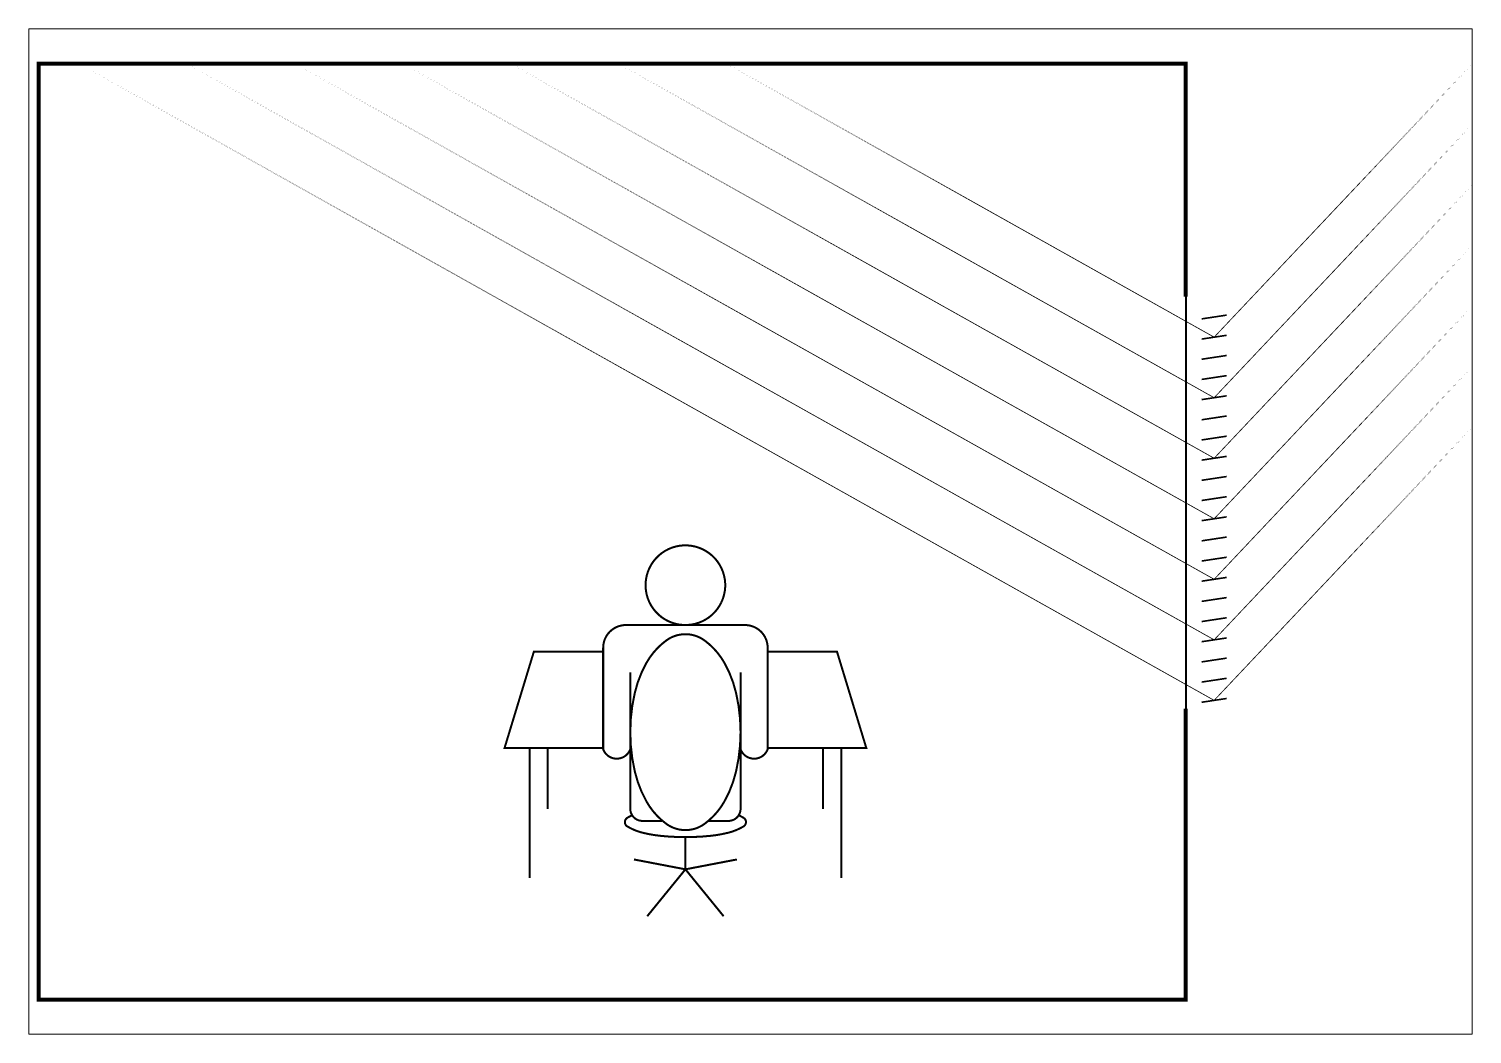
# Paper-space layout 'Cut-Off Winkel' of a CAD drawing. Header units: millimetres. Extents: x 183.2 to 244.1, y 117.9 to 160.3.
# The model-space entities are those that its viewports show. They can reach past a viewport. Long polylines and large blocks are cut down to what shows.
import ezdxf

# ---------------------------------------------------------------- set-up
doc = ezdxf.new("R2010")
doc.units = ezdxf.units.MM
doc.linetypes.add('ACAD_ISO02W100', pattern=[15, 12, -3])
doc.layers.get('0').update_dxf_attribs({"lineweight": 30, "plot": 0})
doc.layers.add('Fenster', color=7, linetype='Continuous', lineweight=40)

# ---------------------------------------------------------------- blocks, each defined once
blk = doc.blocks.new('*U7')
at = {"layer": 'Fenster', "const_width": 4}
blk.add_lwpolyline([(-31.1, -4.7), (31.1, 4.7)], dxfattribs=at)
blk = doc.blocks.new('*U8')
at = {"layer": 'Fenster', "color": 0, "linetype": 'ByBlock', "lineweight": -2, "transparency": 16777216}
for p in [(0, 0), (0, -50), (0, -100), (0, -150), (0, -200), (0, -250), (0, -300), (0, -350), (0, -400), (0, -450), (0, -500), (0, -550), (0, -600), (0, -650), (0, -700), (0, -750), (0, -800), (0, -850), (0, -900), (0, -950)]:
    blk.add_blockref('*U7', p, dxfattribs=at)

msp = doc.modelspace()

# ---------------------------------------------------------------- linework, layer by layer
at = {"layer": 'Fenster'}
for points, const_width in [([(4638.817, 5230.291), (4638.817, 4508.861), (1795.254, 4508.861), (1795.254, 6828.48), (4638.817, 6828.48), (4638.817, 6250.611)], 10), ([(3251.133, 5437.273), (3398.66, 5437.273)], 5), ([(3546.188, 5437.273), (3398.66, 5437.273)], 5), ([(3194.757, 5132.671), (2950.339, 5132.671), (3023.069, 5371.679), (3194.757, 5371.679)], 5), ([(3194.757, 5380.896), (3194.757, 5129.614)], 5), ([(3602.564, 5380.896), (3602.564, 5129.614)], 5), ([(3602.564, 5132.671), (3846.982, 5132.671), (3774.252, 5371.679), (3602.564, 5371.679)], 5), ([(3261.992, 5129.614), (3261.992, 5319.76)], 5), ([(3535.329, 5129.614), (3535.329, 5319.76)], 5), ([(3012.205, 5132.671), (3012.205, 4810.084)], 5), ([(3057.419, 5132.671), (3057.419, 4981.446)], 5), ([(3261.992, 5043.865), (3261.992, 5129.614)], 5), ([(3535.329, 5043.865), (3535.329, 5129.614)], 5), ([(3739.902, 5132.671), (3739.902, 4981.446)], 5), ([(3785.116, 5132.671), (3785.116, 4810.084)], 5), ([(3261.992, 5043.865), (3261.992, 4981.903)], 5), ([(3535.329, 5043.865), (3535.329, 4981.903)], 5), ([(3291.757, 4951.903), (3340.827, 4951.903)], 5), ([(3456.493, 4951.903), (3505.564, 4951.903)], 5), ([(3398.66, 4911.708), (3398.66, 4831.923)], 5), ([(3398.66, 4831.923), (3270.978, 4856.362)], 5), ([(3398.66, 4831.923), (3303.928, 4715.623)], 5), ([(3398.66, 4831.923), (3526.343, 4856.362)], 5), ([(3398.66, 4831.923), (3493.393, 4715.623)], 5)]:
    msp.add_lwpolyline(points, dxfattribs=dict(at, const_width=const_width))
at = {"layer": 'Fenster', "color": 40, "linetype": 'ACAD_ISO02W100', "ltscale": 0.2, "const_width": 2}
for points in [[(1895.451, 6828.48), (4709.271, 5250.611)], [(2162.947, 6828.48), (4709.271, 5400.611)], [(2430.443, 6828.48), (4709.271, 5550.611)], [(2697.938, 6828.48), (4709.271, 5700.611)], [(2965.434, 6828.48), (4709.271, 5850.611)], [(3232.929, 6828.48), (4709.271, 6000.611)], [(3500.425, 6828.48), (4709.271, 6150.611)], [(5349.585, 6828.48), (4709.271, 6150.611)], [(5349.585, 6678.48), (4709.271, 6000.611)], [(5349.585, 6528.48), (4709.271, 5850.611)], [(5349.585, 6378.48), (4709.271, 5700.611)], [(5349.585, 6228.48), (4709.271, 5550.611)], [(5349.585, 6078.48), (4709.271, 5400.611)], [(5349.585, 5928.48), (4709.271, 5250.611)]]:
    msp.add_lwpolyline(points, close=True, dxfattribs=at)
at = {"layer": 'Fenster'}
msp.add_lwpolyline([(4638.817, 6250.611), (4638.817, 5230.291)], dxfattribs=at)
at = {"layer": 'Fenster', "const_width": 5}
for points in [[(3487.791, 5493.643, 768.01833434), (3487.569, 5493.179)], [(3251.133, 5437.273, 0.41421356), (3194.757, 5380.896)], [(3602.564, 5380.896, 0.41421356), (3546.188, 5437.273)], [(3194.757, 5129.614, 0.69942477), (3261.992, 5129.614)], [(3535.329, 5129.614, 0.69942477), (3602.564, 5129.614)], [(3261.992, 4981.903, 0.41191904), (3291.757, 4951.903)], [(3505.564, 4951.903, 0.41191904), (3535.329, 4981.903)], [(3266.58, 4965.959, 0.02440064), (3254.626, 4959.577, 0.26377603), (3248.575, 4948.904, 0.26377603), (3254.626, 4938.232, 0.0741979), (3292.534, 4922.602, 0.03517502), (3336.879, 4914.871, 0.02558022), (3398.66, 4911.708, 0.02558022)], [(3398.66, 4911.708, 0.02558022), (3460.442, 4914.871, 0.03517502), (3504.787, 4922.602, 0.0741979), (3542.695, 4938.232, 0.26377603), (3548.746, 4948.904, 0.26377603), (3542.695, 4959.577, 0.02440064), (3530.741, 4965.959, 0.03517502)]]:
    msp.add_lwpolyline(points, format="xyb", dxfattribs=at)
msp.add_lwpolyline([(3261.992, 5171.86, 0.05733662), (3273.223, 5074.248, 0.07103172), (3302.021, 5000.2, 0.10632842), (3351.165, 4944.687, 0.15992501), (3398.66, 4929.097, 0.15992501), (3446.156, 4944.687, 0.10632842), (3495.299, 5000.2, 0.07103172), (3524.098, 5074.248, 0.05733662), (3535.329, 5171.86, 0.05733662), (3524.098, 5269.471, 0.07103172), (3495.299, 5343.519, 0.10632842), (3446.156, 5399.032, 0.15992501), (3398.66, 5414.622, 0.15992501), (3351.165, 5399.032, 0.10632842), (3302.021, 5343.519, 0.07103172), (3273.223, 5269.471, 0.05733662)], format="xyb", close=True, dxfattribs=at)

# ---------------------------------------------------------------- block references
at = {"layer": 'Fenster'}
msp.add_blockref('*U8', (4709.271, 6200.611), dxfattribs=at)

psp = doc.layouts.new('Cut-Off Winkel')

# ---------------------------------------------------------------- viewports
at = {"layer": '0'}
psp.add_viewport(center=(213.606, 139.108), size=(60.9, 42.40602), view_center_point=(3559.952, 5669.098), view_height=2491.1085, dxfattribs=at)

doc.saveas('drawing.dxf')
